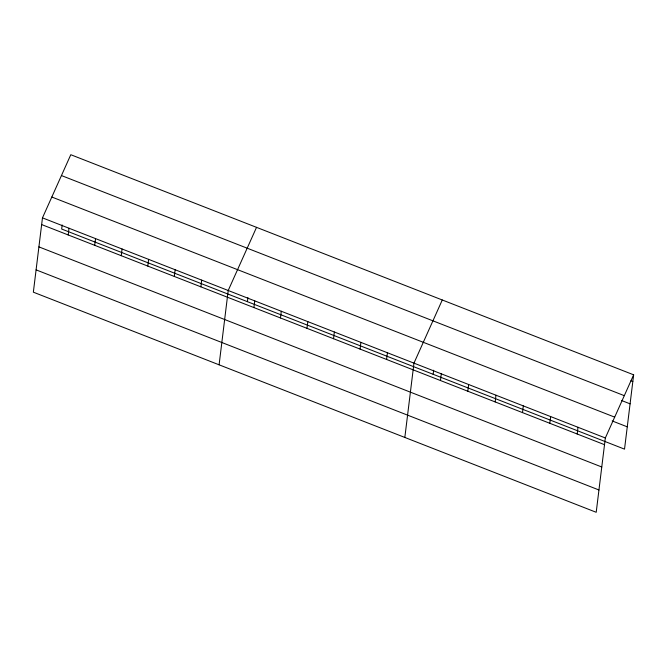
<?xml version="1.0" encoding="UTF-8"?>
<svg xmlns="http://www.w3.org/2000/svg" width="667" height="667" viewBox="0 0 667 667"><rect width="100%" height="100%" fill="white"/><g stroke="black" fill="none" stroke-linecap="round" stroke-linejoin="round"><path stroke-width="1" d="M42.471 217.859L33.35 292.179L596.206 512.289L605.336 437.969L633.65 374.821L70.794 154.711L42.471 217.859L605.336 437.969M62.164 224.971L61.664 229.031L624.529 449.141L633.65 374.821M68.184 234.951L69.009 228.239M94.722 245.323L95.548 238.611M121.252 255.703L122.078 248.991M147.791 266.075L148.616 259.363M174.32 276.455L175.146 269.743M200.859 286.835L201.684 280.123M219.093 364.816L228.214 290.495L256.537 227.347M247.407 301.667L247.907 297.607M253.927 307.587L254.752 300.875M280.465 317.959L281.291 311.247M306.995 328.339L307.82 321.627M333.533 338.711L334.359 331.999M360.072 349.091L360.889 342.379M386.602 359.471L387.427 352.76M404.836 437.452L413.965 363.131L442.279 299.983M433.15 374.304L433.65 370.243M440.478 380.532L441.304 373.82M467.817 391.229L468.643 384.517M495.156 401.918L495.981 395.206M522.494 412.606L523.32 405.895M549.833 423.303L550.659 416.592M577.172 433.992L577.997 427.28M630.94 380.799L632.825 381.532M61.447 175.554L624.304 395.664M621.602 400.525L630.09 403.843M51.818 197.023L614.674 417.133M612.181 420.935L627.263 426.83M41.654 224.571L604.51 444.681M38.911 246.882L601.767 466.992M36.093 269.868L598.949 489.978"/></g></svg>
